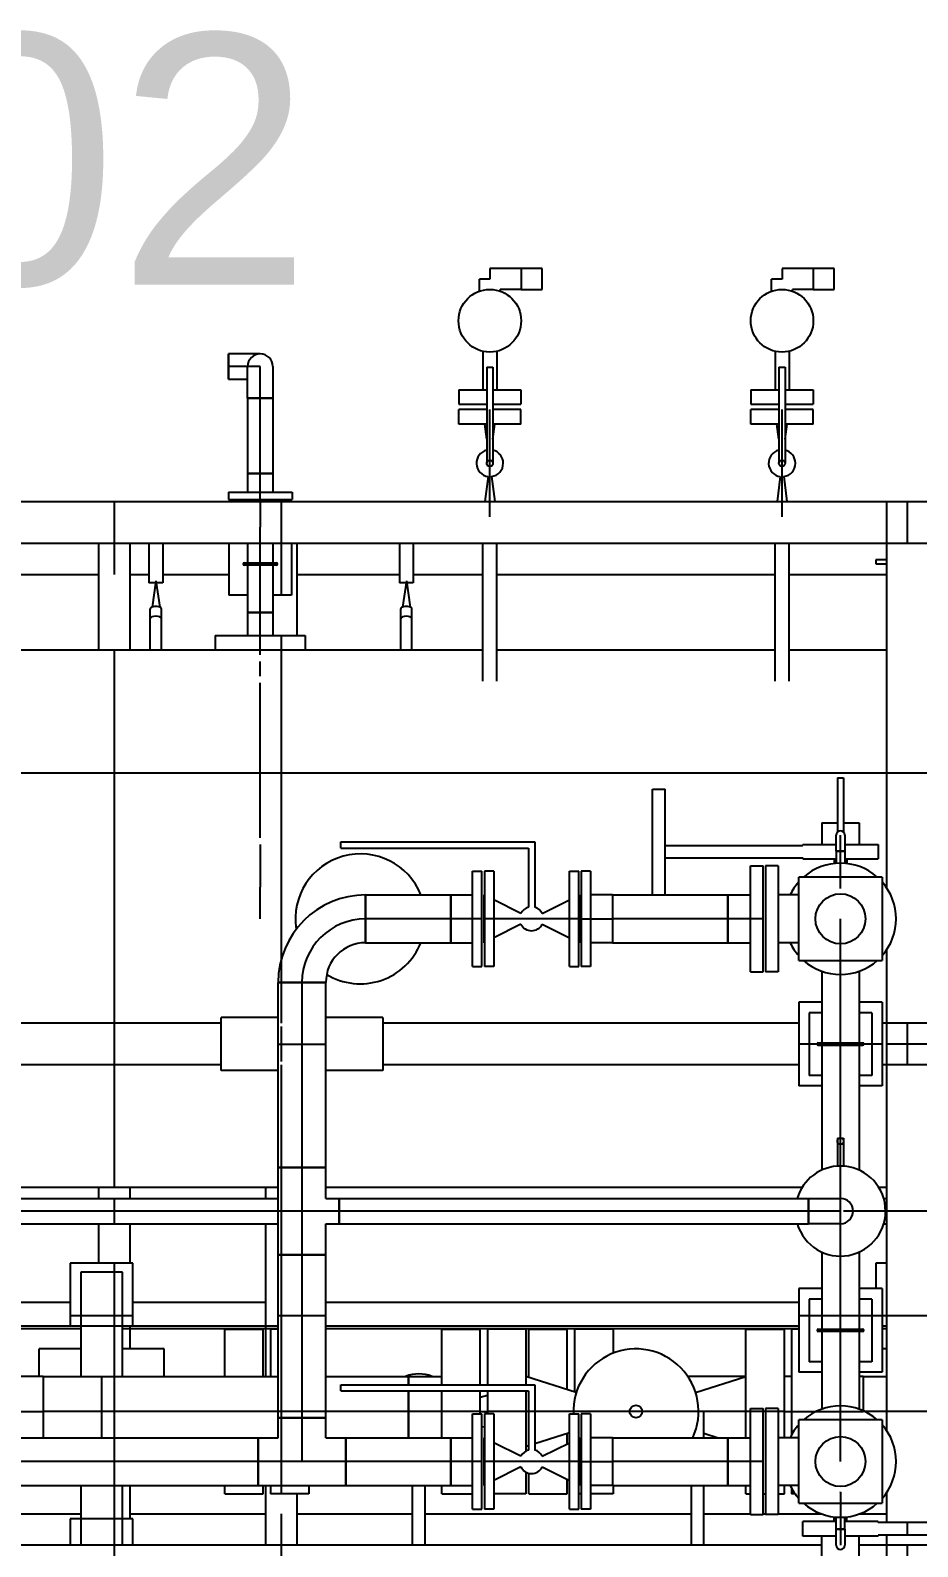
# Model space of a CAD drawing. Header units: inches. Extents: x 517790 to 538444, y 301815 to 302461.
# Drawn here: x 517892.854 to 517894.86, y 302321.657 to 302325.086 of the extents above; entities that cross this region are included whole.
import ezdxf

# ---------------------------------------------------------------- set-up
doc = ezdxf.new("R2010")
doc.units = ezdxf.units.IN
doc.header["$MEASUREMENT"] = 0
doc.layers.add('硅胶总平面底图 工艺装置区', color=253, linetype='Continuous')
doc.styles.get("Standard").update_dxf_attribs({"font": 'arial.ttf'})

msp = doc.modelspace()

# ---------------------------------------------------------------- linework, layer by layer
at = {"layer": '硅胶总平面底图 工艺装置区', "color": 253, "linetype": 'Continuous', "lineweight": -3}
for p, q in [((517893.8927, 302324.5232), (517893.8691, 302324.5232)), ((517893.8691, 302324.4955), (517893.8691, 302324.5232)), ((517893.8927, 302324.5468), (517893.8927, 302324.5232)), ((517893.9635, 302324.5468), (517893.8927, 302324.5468)), ((517894.0107, 302324.5468), (517893.9635, 302324.5468)), ((517893.9635, 302324.5468), (517893.9635, 302324.4996)), ((517894.0107, 302324.4996), (517894.0107, 302324.5468)), ((517894.5535, 302324.5232), (517894.5299, 302324.5232)), ((517894.5299, 302324.4955), (517894.5299, 302324.5232)), ((517894.5535, 302324.5468), (517894.5535, 302324.5232)), ((517894.6243, 302324.5468), (517894.5535, 302324.5468)), ((517894.6715, 302324.5468), (517894.6243, 302324.5468)), ((517894.6243, 302324.5468), (517894.6243, 302324.4996)), ((517894.6715, 302324.4996), (517894.6715, 302324.5468)), ((517893.9163, 302324.4955), (517893.9163, 302324.4996)), ((517893.9635, 302324.4996), (517893.9163, 302324.4996)), ((517893.9635, 302324.4996), (517894.0107, 302324.4996)), ((517894.5771, 302324.4955), (517894.5771, 302324.4996)), ((517894.6243, 302324.4996), (517894.5771, 302324.4996)), ((517894.6243, 302324.4996), (517894.6715, 302324.4996)), ((517893.3016, 302324.3539), (517893.3016, 302324.297)), ((517893.3016, 302324.3254), (517893.3016, 302324.3539)), ((517893.3735, 302324.3539), (517893.3016, 302324.3539)), ((517893.8769, 302324.3598), (517893.8769, 302324.2729)), ((517893.9085, 302324.3598), (517893.9085, 302324.2729)), ((517894.5377, 302324.3598), (517894.5377, 302324.2729)), ((517894.5693, 302324.3598), (517894.5693, 302324.2729)), ((517893.3016, 302324.3254), (517893.3016, 302324.3254)), ((517893.3016, 302324.3254), (517893.3016, 302324.3254)), ((517893.345, 302324.3254), (517893.3016, 302324.3254)), ((517893.3016, 302324.297), (517893.3016, 302324.3254)), ((517893.345, 302324.2535), (517893.345, 302324.3254)), ((517893.3735, 302324.3254), (517893.345, 302324.3254)), ((517893.3735, 302324.2535), (517893.3735, 302324.3254)), ((517893.402, 302324.3254), (517893.402, 302324.2535)), ((517893.8856, 302324.3238), (517893.8927, 302324.3238)), ((517893.8856, 302324.3238), (517893.8856, 302324.1067)), ((517893.8927, 302324.3238), (517893.8998, 302324.3238)), ((517893.8998, 302324.3238), (517893.8998, 302324.1067)), ((517894.5464, 302324.3238), (517894.5535, 302324.3238)), ((517894.5464, 302324.3238), (517894.5464, 302324.1067)), ((517894.5535, 302324.3238), (517894.5606, 302324.3238)), ((517894.5606, 302324.3238), (517894.5606, 302324.1067)), ((517893.3016, 302324.297), (517893.345, 302324.297)), ((517893.345, 302324.2535), (517893.402, 302324.2535)), ((517893.402, 302324.2535), (517893.345, 302324.2535)), ((517893.345, 302324.2535), (517893.345, 302324.0833)), ((517893.3735, 302324.2535), (517893.3735, 302324.2535)), ((517893.3735, 302324.2535), (517893.3735, 302324.2535)), ((517893.3735, 302324.0833), (517893.3735, 302324.2535)), ((517893.402, 302324.2535), (517893.402, 302324.0833)), ((517893.8223, 302324.2729), (517893.8856, 302324.2729)), ((517893.8223, 302324.2729), (517893.8223, 302324.24)), ((517893.8223, 302324.24), (517893.8856, 302324.24)), ((517893.8998, 302324.2729), (517893.9631, 302324.2729)), ((517893.8998, 302324.24), (517893.9631, 302324.24)), ((517893.9631, 302324.2729), (517893.9631, 302324.24)), ((517894.4831, 302324.2729), (517894.5464, 302324.2729)), ((517894.4831, 302324.2729), (517894.4831, 302324.24)), ((517894.4831, 302324.24), (517894.5464, 302324.24)), ((517894.5606, 302324.2729), (517894.6239, 302324.2729)), ((517894.5606, 302324.24), (517894.6239, 302324.24)), ((517894.6239, 302324.2729), (517894.6239, 302324.24)), ((517893.8856, 302324.228), (517893.8223, 302324.228)), ((517893.8223, 302324.195), (517893.8223, 302324.228)), ((517893.8927, 302324.0205), (517893.8927, 302324.228)), ((517893.9631, 302324.228), (517893.8998, 302324.228)), ((517893.9631, 302324.195), (517893.9631, 302324.228)), ((517894.5464, 302324.228), (517894.4831, 302324.228)), ((517894.4831, 302324.195), (517894.4831, 302324.228)), ((517894.5535, 302324.0205), (517894.5535, 302324.228)), ((517894.6239, 302324.228), (517894.5606, 302324.228)), ((517894.6239, 302324.195), (517894.6239, 302324.228)), ((517893.8856, 302324.195), (517893.8223, 302324.195)), ((517893.8856, 302324.1611), (517893.8812, 302324.195)), ((517893.9631, 302324.195), (517893.8998, 302324.195)), ((517893.8998, 302324.1611), (517893.9042, 302324.195)), ((517894.5464, 302324.195), (517894.4831, 302324.195)), ((517894.5464, 302324.1611), (517894.542, 302324.195)), ((517894.6239, 302324.195), (517894.5606, 302324.195)), ((517894.5606, 302324.1611), (517894.565, 302324.195)), ((517893.345, 302324.0833), (517893.3735, 302324.0833)), ((517893.345, 302324.0833), (517893.345, 302324.0413)), ((517893.402, 302324.0833), (517893.345, 302324.0833)), ((517893.3735, 302324.0247), (517893.3735, 302324.0833)), ((517893.3735, 302324.0833), (517893.402, 302324.0833)), ((517893.402, 302324.0833), (517893.402, 302324.0413)), ((517893.8888, 302324.0766), (517893.8815, 302324.0205)), ((517893.8966, 302324.0766), (517893.9039, 302324.0205)), ((517894.5496, 302324.0766), (517894.5423, 302324.0205)), ((517894.5574, 302324.0766), (517894.5647, 302324.0205)), ((517893.3016, 302324.0413), (517893.3735, 302324.0413)), ((517893.3016, 302324.0413), (517893.3016, 302324.0247)), ((517893.3735, 302324.0413), (517893.4454, 302324.0413)), ((517893.4454, 302324.0413), (517893.4454, 302324.0247)), ((517891.8867, 302324.0205), (517896.8663, 302324.0205)), ((517893.0431, 302324.0205), (517893.0431, 302323.8553)), ((517893.3016, 302324.0247), (517893.3735, 302324.0247)), ((517893.3735, 302324.0247), (517893.4454, 302324.0247)), ((517893.3735, 302324.0205), (517893.3735, 302323.962)), ((517893.4207, 302324.0205), (517893.4207, 302323.8081)), ((517893.8927, 302323.9853), (517893.8927, 302324.0205)), ((517894.5535, 302323.9853), (517894.5535, 302324.0205)), ((517894.7895, 302324.0205), (517894.8839, 302324.0205)), ((517894.7895, 302324.0205), (517894.7895, 302323.1477)), ((517894.8367, 302324.0205), (517894.8367, 302323.9261)), ((517893.3735, 302323.9261), (517893.3735, 302323.962)), ((517891.8867, 302323.9261), (517896.8663, 302323.9261)), ((517893.0077, 302323.9261), (517893.0077, 302323.684)), ((517893.0785, 302323.9261), (517893.0785, 302323.684)), ((517893.1218, 302323.9261), (517893.1218, 302323.8366)), ((517893.1532, 302323.9261), (517893.1532, 302323.8366)), ((517893.3027, 302323.9261), (517893.3027, 302323.8081)), ((517893.345, 302323.9261), (517893.345, 302323.8818)), ((517893.3735, 302323.8818), (517893.3735, 302323.9261)), ((517893.402, 302323.9261), (517893.402, 302323.8818)), ((517893.4443, 302323.9261), (517893.4443, 302323.8081)), ((517893.4561, 302323.9261), (517893.4561, 302323.717)), ((517893.6882, 302323.9261), (517893.6882, 302323.8366)), ((517893.7196, 302323.9261), (517893.7196, 302323.8366)), ((517893.8769, 302323.614), (517893.8769, 302323.9261)), ((517893.9085, 302323.614), (517893.9085, 302323.9261)), ((517894.5377, 302323.614), (517894.5377, 302323.9261)), ((517894.5693, 302323.614), (517894.5693, 302323.9261)), ((517893.3376, 302323.8818), (517893.4094, 302323.8818)), ((517893.4094, 302323.8761), (517893.3376, 302323.8761)), ((517893.345, 302323.8761), (517893.345, 302323.7695)), ((517893.3735, 302323.8761), (517893.3735, 302323.8818)), ((517893.3735, 302323.7695), (517893.3735, 302323.8761)), ((517893.402, 302323.8761), (517893.402, 302323.7695)), ((517894.7659, 302323.8884), (517894.7659, 302323.8789)), ((517894.7895, 302323.8884), (517894.7659, 302323.8884)), ((517894.7659, 302323.8789), (517894.7895, 302323.8789)), ((517892.0047, 302323.8553), (517893.0077, 302323.8553)), ((517893.0785, 302323.8553), (517893.1218, 302323.8553)), ((517893.1369, 302323.8366), (517893.1218, 302323.8366)), ((517893.1375, 302323.841), (517893.1287, 302323.7815)), ((517893.1375, 302323.841), (517893.1463, 302323.7815)), ((517893.1532, 302323.8366), (517893.1382, 302323.8366)), ((517893.1532, 302323.8553), (517893.3027, 302323.8553)), ((517893.4561, 302323.8553), (517893.6882, 302323.8553)), ((517893.7033, 302323.8366), (517893.6882, 302323.8366)), ((517893.7039, 302323.841), (517893.6951, 302323.7815)), ((517893.7039, 302323.841), (517893.7127, 302323.7815)), ((517893.7196, 302323.8366), (517893.7046, 302323.8366)), ((517893.7196, 302323.8553), (517893.8769, 302323.8553)), ((517893.9085, 302323.8553), (517894.5377, 302323.8553)), ((517894.5693, 302323.8553), (517894.7895, 302323.8553)), ((517893.345, 302323.8081), (517893.3027, 302323.8081)), ((517893.4443, 302323.8081), (517893.402, 302323.8081)), ((517893.1249, 302323.684), (517893.1249, 302323.7777)), ((517893.1501, 302323.684), (517893.1501, 302323.7777)), ((517893.345, 302323.7695), (517893.3735, 302323.7695)), ((517893.345, 302323.7695), (517893.345, 302323.717)), ((517893.402, 302323.7695), (517893.345, 302323.7695)), ((517893.3735, 302323.684), (517893.3735, 302323.7695)), ((517893.3735, 302323.7695), (517893.402, 302323.7695)), ((517893.402, 302323.7695), (517893.402, 302323.717)), ((517893.6913, 302323.684), (517893.6913, 302323.7777)), ((517893.7165, 302323.684), (517893.7165, 302323.7777)), ((517893.2716, 302323.717), (517893.3735, 302323.717)), ((517893.2716, 302323.717), (517893.2716, 302323.684)), ((517893.3735, 302323.717), (517893.4754, 302323.717)), ((517893.4207, 302323.717), (517893.4207, 302322.8406)), ((517893.4754, 302323.717), (517893.4754, 302323.684)), ((517893.8769, 302323.684), (517892.0519, 302323.684)), ((517893.0431, 302323.684), (517893.0431, 302322.4691)), ((517893.3735, 302323.6736), (517893.3735, 302323.684)), ((517893.3735, 302323.6254), (517893.3735, 302323.6585)), ((517894.5377, 302323.684), (517893.9085, 302323.684)), ((517894.7895, 302323.684), (517894.5693, 302323.684)), ((517893.3735, 302323.2595), (517893.3735, 302323.6103)), ((517891.5564, 302323.407), (517896.229, 302323.407)), ((517894.6786, 302323.3956), (517894.6927, 302323.3956)), ((517894.6786, 302323.3956), (517894.6786, 302323.2725)), ((517894.6927, 302323.3956), (517894.6927, 302323.2725)), ((517894.2609, 302323.1305), (517894.2609, 302323.3701)), ((517894.2609, 302323.3701), (517894.2892, 302323.3701)), ((517894.2892, 302323.1305), (517894.2892, 302323.3701)), ((517894.6432, 302323.2937), (517894.6786, 302323.2937)), ((517894.6432, 302323.2937), (517894.6432, 302323.2448)), ((517894.6927, 302323.2937), (517894.7281, 302323.2937)), ((517894.7281, 302323.2937), (517894.7281, 302323.2448)), ((517893.5555, 302323.2362), (517893.5555, 302323.2504)), ((517893.5555, 302323.2504), (517893.98, 302323.2504)), ((517893.98, 302323.2504), (517893.9942, 302323.2504)), ((517893.9942, 302323.2504), (517893.9942, 302323.1026)), ((517894.6007, 302323.2448), (517894.6756, 302323.2448)), ((517894.6007, 302323.2448), (517894.6007, 302323.2427)), ((517894.6756, 302323.2294), (517894.6756, 302323.2654)), ((517894.6857, 302323.2294), (517894.6857, 302323.2654)), ((517894.6957, 302323.2654), (517894.6957, 302323.2294)), ((517894.6957, 302323.2448), (517894.7706, 302323.2448)), ((517894.7706, 302323.2448), (517894.7706, 302323.2123)), ((517893.3735, 302323.2444), (517893.3735, 302323.1485)), ((517893.5555, 302323.2362), (517893.98, 302323.2362)), ((517893.98, 302323.2362), (517893.98, 302323.1026)), ((517894.2892, 302323.2427), (517894.6007, 302323.2427)), ((517894.2892, 302323.2144), (517894.6007, 302323.2144)), ((517894.6007, 302323.2144), (517894.6007, 302323.2123)), ((517894.6007, 302323.2123), (517894.6756, 302323.2123)), ((517894.6715, 302323.2123), (517894.6715, 302323.2016)), ((517894.6957, 302323.2294), (517894.6756, 302323.2294)), ((517894.6756, 302323.2294), (517894.6756, 302323.202)), ((517894.6756, 302323.2294), (517894.6957, 302323.2294)), ((517894.6857, 302323.2024), (517894.6857, 302323.2294)), ((517894.6857, 302323.2294), (517894.6857, 302323.2294)), ((517894.6857, 302323.2294), (517894.6857, 302323.2294)), ((517894.6957, 302323.2294), (517894.6957, 302323.202)), ((517894.6957, 302323.2123), (517894.7706, 302323.2123)), ((517894.6998, 302323.2123), (517894.6998, 302323.2016)), ((517893.8537, 302322.9687), (517893.8537, 302323.1845)), ((517893.8537, 302323.1845), (517893.8748, 302323.1845)), ((517893.8748, 302322.9687), (517893.8748, 302323.1845)), ((517893.8804, 302323.1845), (517893.8804, 302322.9687)), ((517893.9014, 302323.1845), (517893.8804, 302323.1845)), ((517893.9014, 302323.1845), (517893.9014, 302322.9687)), ((517894.0728, 302322.9687), (517894.0728, 302323.1845)), ((517894.0728, 302323.1845), (517894.0938, 302323.1845)), ((517894.0938, 302322.9687), (517894.0938, 302323.1845)), ((517894.0994, 302323.1845), (517894.0994, 302322.9687)), ((517894.1205, 302323.1845), (517894.0994, 302323.1845)), ((517894.1205, 302323.1845), (517894.1205, 302322.9687)), ((517894.4821, 302323.0766), (517894.4821, 302323.1964)), ((517894.4821, 302323.1964), (517894.5106, 302323.1964)), ((517894.5106, 302323.0766), (517894.5106, 302323.1964)), ((517894.5162, 302323.1964), (517894.5162, 302323.0766)), ((517894.5448, 302323.1964), (517894.5162, 302323.1964)), ((517894.5448, 302323.1964), (517894.5448, 302323.0766)), ((517894.6857, 302323.1454), (517894.6857, 302323.2024)), ((517893.3735, 302323.1485), (517893.3735, 302323.1485)), ((517893.3735, 302323.1485), (517893.3735, 302323.1485)), ((517893.3735, 302323.0766), (517893.3735, 302323.1485)), ((517894.5913, 302322.9822), (517894.5913, 302323.171)), ((517894.7801, 302323.171), (517894.5913, 302323.171)), ((517894.6857, 302323.1454), (517894.6857, 302323.1454)), ((517894.6857, 302323.1454), (517894.6857, 302323.1453)), ((517894.7801, 302323.171), (517894.7801, 302322.9822)), ((517893.6118, 302323.0226), (517893.6118, 302323.1305)), ((517893.6118, 302323.1305), (517893.6118, 302323.0226)), ((517893.6118, 302323.1305), (517893.8043, 302323.1305)), ((517893.8043, 302323.0226), (517893.8043, 302323.1305)), ((517893.8043, 302323.1305), (517893.8537, 302323.1305)), ((517893.8043, 302323.1305), (517893.8043, 302323.0226)), ((517893.879, 302323.1305), (517893.879, 302323.0226)), ((517893.8804, 302323.1298), (517893.879, 302323.1305)), ((517893.9629, 302323.0886), (517893.9014, 302323.1193)), ((517894.0113, 302323.0886), (517894.0728, 302323.1193)), ((517894.0938, 302323.1298), (517894.0952, 302323.1305)), ((517894.0952, 302323.0226), (517894.0952, 302323.1305)), ((517894.1699, 302323.1305), (517894.1205, 302323.1305)), ((517894.1699, 302323.1305), (517894.1699, 302323.0226)), ((517894.1699, 302323.1305), (517894.1699, 302323.0226)), ((517894.1699, 302323.1305), (517894.4313, 302323.1305)), ((517894.4313, 302323.0766), (517894.4313, 302323.1305)), ((517894.4313, 302323.1305), (517894.4821, 302323.1305)), ((517894.4313, 302323.1305), (517894.4313, 302323.0226)), ((517894.5913, 302323.1305), (517894.5448, 302323.1305)), ((517893.6118, 302323.0766), (517893.6118, 302323.0766)), ((517893.6118, 302323.0766), (517893.6118, 302323.0766)), ((517893.8043, 302323.0766), (517893.6118, 302323.0766)), ((517893.8748, 302323.0766), (517893.8043, 302323.0766)), ((517894.0952, 302323.0766), (517893.879, 302323.0766)), ((517894.0994, 302323.0766), (517894.1699, 302323.0766)), ((517894.4313, 302323.0766), (517894.1699, 302323.0766)), ((517894.5106, 302323.0766), (517894.4313, 302323.0766)), ((517894.4313, 302323.0226), (517894.4313, 302323.0766)), ((517894.4821, 302322.9567), (517894.4821, 302323.0766)), ((517894.5106, 302322.9567), (517894.5106, 302323.0766)), ((517894.5162, 302323.0766), (517894.5162, 302322.9567)), ((517894.5448, 302323.0766), (517894.5448, 302322.9567)), ((517894.6857, 302322.9955), (517894.6857, 302323.0766)), ((517893.9629, 302323.0645), (517893.9014, 302323.0338)), ((517894.0113, 302323.0645), (517894.0728, 302323.0338)), ((517893.6118, 302323.0226), (517893.8043, 302323.0226)), ((517893.8043, 302323.0226), (517893.8537, 302323.0226)), ((517893.8804, 302323.0233), (517893.879, 302323.0226)), ((517894.0938, 302323.0233), (517894.0952, 302323.0226)), ((517894.1699, 302323.0226), (517894.1205, 302323.0226)), ((517894.1699, 302323.0226), (517894.4313, 302323.0226)), ((517894.4313, 302323.0226), (517894.4821, 302323.0226)), ((517894.5913, 302323.0226), (517894.5448, 302323.0226)), ((517894.7895, 302323.0054), (517894.7895, 302321.9205)), ((517894.5913, 302322.9822), (517894.7801, 302322.9822)), ((517894.6857, 302322.9955), (517894.6857, 302322.9955)), ((517894.6857, 302322.9507), (517894.6857, 302322.9955)), ((517893.8537, 302322.9687), (517893.8748, 302322.9687)), ((517893.9014, 302322.9687), (517893.8804, 302322.9687)), ((517894.0728, 302322.9687), (517894.0938, 302322.9687)), ((517894.1205, 302322.9687), (517894.0994, 302322.9687)), ((517894.4821, 302322.9567), (517894.5106, 302322.9567)), ((517894.5448, 302322.9567), (517894.5162, 302322.9567)), ((517894.6437, 302322.9579), (517894.6437, 302322.7962)), ((517894.6857, 302322.7962), (517894.6857, 302322.9507)), ((517894.7276, 302322.9579), (517894.7276, 302322.7962)), ((517893.414, 302322.9327), (517893.5219, 302322.9327)), ((517893.414, 302322.5145), (517893.414, 302322.9327)), ((517893.5219, 302322.9327), (517893.414, 302322.9327)), ((517893.4679, 302322.9327), (517893.4679, 302322.5145)), ((517893.4679, 302322.9327), (517893.4679, 302322.9327)), ((517893.4679, 302322.9327), (517893.4679, 302322.9327)), ((517893.5219, 302322.5145), (517893.5219, 302322.9327)), ((517894.6437, 302322.8878), (517894.5913, 302322.8878)), ((517894.5913, 302322.8878), (517894.5913, 302322.699)), ((517894.7801, 302322.8878), (517894.7276, 302322.8878)), ((517894.7801, 302322.8878), (517894.7801, 302322.699)), ((517893.2852, 302322.8406), (517891.8867, 302322.8406)), ((517893.2852, 302322.7334), (517893.2852, 302322.8533)), ((517893.414, 302322.8533), (517893.2852, 302322.8533)), ((517893.6506, 302322.8533), (517893.5219, 302322.8533)), ((517893.6506, 302322.8533), (517893.6506, 302322.7334)), ((517894.5913, 302322.8406), (517893.6506, 302322.8406)), ((517894.6437, 302322.8642), (517894.6149, 302322.8642)), ((517894.6149, 302322.8642), (517894.6149, 302322.7226)), ((517894.7565, 302322.8642), (517894.7276, 302322.8642)), ((517894.7565, 302322.8642), (517894.7565, 302322.7226)), ((517895.2765, 302322.8406), (517894.7801, 302322.8406)), ((517894.8367, 302322.8406), (517894.8367, 302322.7462)), ((517893.4207, 302322.833), (517893.4207, 302322.7537)), ((517893.414, 302322.7934), (517893.5219, 302322.7934)), ((517894.7801, 302322.7934), (517894.5913, 302322.7934)), ((517894.6356, 302322.7962), (517894.7357, 302322.7962)), ((517894.7357, 302322.7905), (517894.6356, 302322.7905)), ((517894.6437, 302322.7905), (517894.6437, 302322.5086)), ((517894.6857, 302322.7905), (517894.6857, 302322.7962)), ((517894.6857, 302322.581), (517894.6857, 302322.7905)), ((517894.7276, 302322.7905), (517894.7276, 302322.5086)), ((517894.8839, 302322.7934), (517894.7895, 302322.7934)), ((517893.2852, 302322.7462), (517891.8867, 302322.7462)), ((517893.414, 302322.7334), (517893.2852, 302322.7334)), ((517893.4207, 302322.7462), (517893.4207, 302321.7768)), ((517893.6506, 302322.7334), (517893.5219, 302322.7334)), ((517894.5913, 302322.7462), (517893.6506, 302322.7462)), ((517895.2765, 302322.7462), (517894.7801, 302322.7462)), ((517894.6437, 302322.699), (517894.5913, 302322.699)), ((517894.6437, 302322.7226), (517894.6149, 302322.7226)), ((517894.7565, 302322.7226), (517894.7276, 302322.7226)), ((517894.7801, 302322.699), (517894.7276, 302322.699)), ((517894.6786, 302322.581), (517894.6857, 302322.581)), ((517894.6786, 302322.581), (517894.6786, 302322.5174)), ((517894.6857, 302322.581), (517894.6927, 302322.581)), ((517894.6857, 302322.4968), (517894.6857, 302322.581)), ((517894.6927, 302322.581), (517894.6927, 302322.5174)), ((517893.414, 302322.5145), (517893.5219, 302322.5145)), ((517893.5219, 302322.5145), (517893.414, 302322.5145)), ((517893.414, 302322.317), (517893.414, 302322.5145)), ((517893.4679, 302322.5145), (517893.4679, 302322.317)), ((517893.4679, 302322.5145), (517893.4679, 302322.5145)), ((517893.5219, 302322.4442), (517893.5219, 302322.5145)), ((517894.6857, 302322.4968), (517894.6857, 302322.4968)), ((517894.6857, 302322.3347), (517894.6857, 302322.4968)), ((517894.6857, 302322.4968), (517894.6857, 302322.4968)), ((517893.414, 302322.4691), (517892.0519, 302322.4691)), ((517893.0077, 302322.4691), (517893.0077, 302322.4442)), ((517893.0785, 302322.4691), (517893.0785, 302322.4442)), ((517893.3853, 302322.4691), (517893.3853, 302322.4442)), ((517894.5988, 302322.4691), (517893.5219, 302322.4691)), ((517894.7895, 302322.4691), (517894.7725, 302322.4691)), ((517892.1935, 302322.4442), (517893.414, 302322.4442)), ((517893.0431, 302322.4442), (517893.0431, 302322.3873)), ((517893.5219, 302322.4442), (517893.5518, 302322.4442)), ((517893.5518, 302322.4442), (517893.5518, 302322.4442)), ((517893.5518, 302322.3873), (517893.5518, 302322.4442)), ((517893.5518, 302322.4442), (517893.5518, 302322.3873)), ((517893.5518, 302322.4442), (517894.6137, 302322.4442)), ((517894.6137, 302322.4442), (517894.6137, 302322.3873)), ((517894.6137, 302322.3873), (517894.6137, 302322.4442)), ((517894.6137, 302322.4442), (517894.6857, 302322.4442)), ((517894.7835, 302322.4442), (517894.7895, 302322.4442)), ((517893.414, 302322.4158), (517892.1935, 302322.4158)), ((517893.4679, 302322.4158), (517893.414, 302322.4158)), ((517893.5518, 302322.4158), (517893.4679, 302322.4158)), ((517893.5518, 302322.4158), (517893.5518, 302322.4158)), ((517894.6137, 302322.4158), (517893.5518, 302322.4158)), ((517894.6137, 302322.4158), (517894.6137, 302322.4158)), ((517894.6137, 302322.4158), (517894.6137, 302322.4158)), ((517894.6857, 302322.4158), (517894.6137, 302322.4158)), ((517894.7876, 302322.4158), (517894.6927, 302322.4158)), ((517894.7895, 302322.4158), (517894.7876, 302322.4158)), ((517894.8839, 302322.4158), (517894.7895, 302322.4158)), ((517892.1935, 302322.3873), (517893.414, 302322.3873)), ((517893.0077, 302322.3873), (517893.0077, 302322.2978)), ((517893.0785, 302322.3873), (517893.0785, 302322.2978)), ((517893.3853, 302322.3873), (517893.3853, 302322.0421)), ((517893.5219, 302322.317), (517893.5219, 302322.3873)), ((517893.5219, 302322.3873), (517893.5518, 302322.3873)), ((517893.5518, 302322.3873), (517893.5518, 302322.3873)), ((517893.5518, 302322.3873), (517894.6137, 302322.3873)), ((517894.6857, 302322.3873), (517894.6137, 302322.3873)), ((517894.7835, 302322.3873), (517894.7895, 302322.3873)), ((517894.6437, 302322.3229), (517894.6437, 302322.1488)), ((517894.6857, 302322.3347), (517894.6857, 302322.3347)), ((517894.6857, 302322.3139), (517894.6857, 302322.3347)), ((517894.7276, 302322.3229), (517894.7276, 302322.1488)), ((517893.0856, 302322.2978), (517892.944, 302322.2978)), ((517893.0856, 302322.2978), (517892.944, 302322.2978)), ((517892.944, 302322.2978), (517892.944, 302322.1562)), ((517892.944, 302322.2978), (517892.944, 302322.1562)), ((517893.0431, 302322.2978), (517893.0431, 302321.5662)), ((517893.0856, 302322.1562), (517893.0856, 302322.2978)), ((517893.0856, 302322.1562), (517893.0856, 302322.2978)), ((517893.5219, 302322.317), (517893.414, 302322.317)), ((517893.414, 302322.317), (517893.5219, 302322.317)), ((517893.414, 302321.9481), (517893.414, 302322.317)), ((517893.4679, 302322.317), (517893.4679, 302322.317)), ((517893.4679, 302322.317), (517893.4679, 302322.317)), ((517893.4679, 302322.317), (517893.4679, 302321.9481)), ((517893.5219, 302321.9481), (517893.5219, 302322.317)), ((517894.6857, 302322.1488), (517894.6857, 302322.3139)), ((517894.7659, 302322.2978), (517894.7659, 302322.2404)), ((517894.7659, 302322.2978), (517894.7659, 302322.2404)), ((517894.7895, 302322.2978), (517894.7659, 302322.2978)), ((517894.7895, 302322.2978), (517894.7659, 302322.2978)), ((517892.9676, 302322.2775), (517892.9676, 302322.0421)), ((517892.9676, 302322.2775), (517892.9676, 302322.0421)), ((517893.062, 302322.2775), (517892.9676, 302322.2775)), ((517893.062, 302322.2775), (517892.9676, 302322.2775)), ((517893.062, 302322.0421), (517893.062, 302322.2775)), ((517893.062, 302322.0421), (517893.062, 302322.2775)), ((517894.5913, 302322.2404), (517894.5913, 302322.0516)), ((517894.6437, 302322.2404), (517894.5913, 302322.2404)), ((517894.6437, 302322.2168), (517894.6149, 302322.2168)), ((517894.6149, 302322.2168), (517894.6149, 302322.0752)), ((517894.7801, 302322.2404), (517894.7276, 302322.2404)), ((517894.7565, 302322.2168), (517894.7276, 302322.2168)), ((517894.7565, 302322.2168), (517894.7565, 302322.0752)), ((517894.7801, 302322.2404), (517894.7801, 302322.0516)), ((517892.6033, 302322.2095), (517892.944, 302322.2095)), ((517893.0856, 302322.2095), (517893.3853, 302322.2095)), ((517893.5219, 302322.2095), (517894.5913, 302322.2095)), ((517892.9676, 302322.1557), (517892.6033, 302322.1557)), ((517892.6033, 302322.15), (517892.9676, 302322.15)), ((517892.944, 302322.1798), (517893.0856, 302322.1798)), ((517892.944, 302322.1562), (517893.0856, 302322.1562)), ((517892.944, 302322.1562), (517893.0856, 302322.1562)), ((517893.414, 302322.1557), (517893.062, 302322.1557)), ((517893.062, 302322.15), (517893.414, 302322.15)), ((517893.0785, 302322.1562), (517893.0785, 302322.1042)), ((517893.2931, 302322.0421), (517893.2931, 302322.1485)), ((517893.2931, 302322.1485), (517893.38, 302322.1485)), ((517893.38, 302322.0421), (517893.38, 302322.1485)), ((517893.3965, 302322.1485), (517893.3965, 302322.0421)), ((517893.414, 302322.1485), (517893.3965, 302322.1485)), ((517893.414, 302322.1798), (517893.5219, 302322.1798)), ((517894.5913, 302322.1557), (517893.5219, 302322.1557)), ((517893.5219, 302322.15), (517894.5913, 302322.15)), ((517893.784, 302322.0232), (517893.784, 302322.1485)), ((517893.784, 302322.1485), (517893.8709, 302322.1485)), ((517893.8709, 302322.0232), (517893.8709, 302322.1485)), ((517893.8874, 302322.1485), (517893.8874, 302322.0232)), ((517893.9743, 302322.1485), (517893.8874, 302322.1485)), ((517893.9743, 302322.1485), (517893.9743, 302322.0232)), ((517893.981, 302322.0399), (517893.981, 302322.1485)), ((517893.981, 302322.1485), (517894.0679, 302322.1485)), ((517894.0679, 302322.0122), (517894.0679, 302322.1485)), ((517894.0844, 302322.1485), (517894.0844, 302322.0069)), ((517894.1713, 302322.1485), (517894.0844, 302322.1485)), ((517894.1713, 302322.1485), (517894.1713, 302322.0944)), ((517894.4719, 302321.9626), (517894.4719, 302322.1485)), ((517894.4719, 302322.1485), (517894.5588, 302322.1485)), ((517894.5588, 302321.9626), (517894.5588, 302322.1485)), ((517894.5753, 302322.1485), (517894.5753, 302321.9626)), ((517894.5913, 302322.1485), (517894.5753, 302322.1485)), ((517894.5913, 302322.1798), (517894.9075, 302322.1798)), ((517894.6356, 302322.1488), (517894.7357, 302322.1488)), ((517894.6857, 302322.1432), (517894.6857, 302322.1488)), ((517894.7801, 302322.1562), (517894.7895, 302322.1562)), ((517894.7801, 302322.1562), (517894.7895, 302322.1562)), ((517894.7895, 302322.1557), (517894.7801, 302322.1557)), ((517894.7801, 302322.15), (517894.7895, 302322.15)), ((517894.7357, 302322.1432), (517894.6356, 302322.1432)), ((517894.6437, 302322.1432), (517894.6437, 302321.968)), ((517894.6857, 302321.9752), (517894.6857, 302322.1432)), ((517894.7276, 302322.1432), (517894.7276, 302321.968)), ((517892.8732, 302322.0421), (517892.8732, 302322.1042)), ((517892.9676, 302322.1042), (517892.8732, 302322.1042)), ((517893.1564, 302322.1042), (517893.062, 302322.1042)), ((517893.1564, 302322.0421), (517893.1564, 302322.1042)), ((517894.7895, 302322.1042), (517894.7801, 302322.1042)), ((517894.6437, 302322.0516), (517894.5913, 302322.0516)), ((517894.6437, 302322.0752), (517894.6149, 302322.0752)), ((517894.7565, 302322.0752), (517894.7276, 302322.0752)), ((517894.7801, 302322.0516), (517894.7276, 302322.0516)), ((517892.8825, 302322.0421), (517892.8076, 302322.0421)), ((517892.8825, 302322.0421), (517892.8825, 302321.9626)), ((517892.8825, 302322.0421), (517893.414, 302322.0421)), ((517892.8825, 302322.0421), (517892.8825, 302321.9626)), ((517893.0148, 302322.0421), (517893.0148, 302321.9033)), ((517893.5219, 302322.0421), (517893.709, 302322.0421)), ((517893.5555, 302322.009), (517893.5555, 302322.0232)), ((517893.5555, 302322.0232), (517893.98, 302322.0232)), ((517893.709, 302322.0421), (517893.709, 302322.0232)), ((517893.709, 302322.0232), (517893.709, 302322.0421)), ((517893.709, 302322.0421), (517893.784, 302322.0421)), ((517893.9743, 302322.0421), (517893.9743, 302322.0232)), ((517894.0882, 302322.0057), (517893.9743, 302322.0421)), ((517893.98, 302322.0232), (517893.9942, 302322.0232)), ((517893.9942, 302322.0232), (517893.9942, 302321.8754)), ((517894.4719, 302322.0421), (517894.3403, 302322.0421)), ((517894.358, 302322.0057), (517894.4719, 302322.0421)), ((517894.4719, 302321.9033), (517894.4719, 302322.0421)), ((517894.5753, 302322.0421), (517894.5588, 302322.0421)), ((517894.7372, 302322.0421), (517894.7276, 302322.0421)), ((517894.7372, 302322.0421), (517894.7372, 302321.9642)), ((517894.7372, 302322.0421), (517894.7372, 302321.9642)), ((517894.7372, 302322.0421), (517894.7895, 302322.0421)), ((517893.5555, 302322.009), (517893.98, 302322.009)), ((517893.709, 302322.009), (517893.709, 302321.9626)), ((517893.709, 302321.9626), (517893.709, 302322.009)), ((517893.784, 302321.9626), (517893.784, 302322.009)), ((517893.8709, 302321.9626), (517893.8709, 302322.009)), ((517893.8709, 302321.9954), (517893.8874, 302321.9994)), ((517893.8874, 302322.009), (517893.8874, 302321.9626)), ((517893.9743, 302322.009), (517893.9743, 302321.9626)), ((517893.9743, 302322.009), (517893.9743, 302321.9626)), ((517893.98, 302322.009), (517893.98, 302321.8754)), ((517892.7207, 302321.9626), (517892.8825, 302321.9626)), ((517893.414, 302321.9626), (517892.8825, 302321.9626)), ((517892.8825, 302321.9626), (517892.8825, 302321.9033)), ((517892.8825, 302321.9626), (517892.8825, 302321.9033)), ((517893.5219, 302321.9626), (517893.414, 302321.9626)), ((517893.4679, 302321.9481), (517893.414, 302321.9481)), ((517893.414, 302321.9033), (517893.414, 302321.9481)), ((517893.414, 302321.9481), (517893.5219, 302321.9481)), ((517893.4679, 302321.9481), (517893.4679, 302321.8494)), ((517893.4679, 302321.9481), (517893.4679, 302321.9481)), ((517893.5219, 302321.9481), (517893.4679, 302321.9481)), ((517893.709, 302321.9626), (517893.5219, 302321.9626)), ((517893.5219, 302321.9033), (517893.5219, 302321.9481)), ((517893.709, 302321.9626), (517893.709, 302321.9033)), ((517893.8709, 302321.9626), (517893.709, 302321.9626)), ((517893.709, 302321.9033), (517893.709, 302321.9626)), ((517893.784, 302321.9033), (517893.784, 302321.9626)), ((517893.8537, 302321.7415), (517893.8537, 302321.9573)), ((517893.8537, 302321.9573), (517893.8748, 302321.9573)), ((517893.8709, 302321.9626), (517893.8874, 302321.9626)), ((517893.8709, 302321.9573), (517893.8709, 302321.9626)), ((517893.8748, 302321.7415), (517893.8748, 302321.9573)), ((517893.8804, 302321.9573), (517893.8804, 302321.7415)), ((517893.9014, 302321.9573), (517893.8804, 302321.9573)), ((517893.98, 302321.9626), (517893.8874, 302321.9626)), ((517893.8874, 302321.9626), (517893.8874, 302321.9573)), ((517893.9014, 302321.9573), (517893.9014, 302321.7415)), ((517893.9743, 302321.9626), (517893.9743, 302321.8832)), ((517893.9743, 302321.9626), (517893.9743, 302321.8732)), ((517893.9942, 302321.9626), (517893.98, 302321.9626)), ((517894.4821, 302321.9626), (517893.9942, 302321.9626)), ((517894.0728, 302321.7415), (517894.0728, 302321.9573)), ((517894.0728, 302321.9573), (517894.0938, 302321.9573)), ((517894.0938, 302321.7415), (517894.0938, 302321.9573)), ((517894.0994, 302321.9573), (517894.0994, 302321.7415)), ((517894.1205, 302321.9573), (517894.0994, 302321.9573)), ((517894.1205, 302321.9573), (517894.1205, 302321.7415)), ((517894.377, 302321.9626), (517894.3647, 302321.9626)), ((517894.377, 302321.9033), (517894.377, 302321.9626)), ((517894.4719, 302321.9033), (517894.4719, 302321.9626)), ((517894.4821, 302321.8494), (517894.4821, 302321.9692)), ((517894.4821, 302321.9692), (517894.5106, 302321.9692)), ((517894.5106, 302321.9626), (517894.4821, 302321.9626)), ((517894.5106, 302321.8494), (517894.5106, 302321.9692)), ((517894.5162, 302321.9626), (517894.5106, 302321.9626)), ((517894.5162, 302321.9692), (517894.5162, 302321.8494)), ((517894.5448, 302321.9692), (517894.5162, 302321.9692)), ((517894.5448, 302321.9626), (517894.5162, 302321.9626)), ((517894.5448, 302321.9692), (517894.5448, 302321.8494)), ((517894.5588, 302321.9626), (517894.5448, 302321.9626)), ((517894.5588, 302321.9033), (517894.5588, 302321.9626)), ((517894.5588, 302321.9626), (517894.5753, 302321.9626)), ((517894.5753, 302321.9626), (517894.6308, 302321.9626)), ((517894.5753, 302321.9626), (517894.5753, 302321.9099)), ((517894.5913, 302321.755), (517894.5913, 302321.9438)), ((517894.7801, 302321.9438), (517894.5913, 302321.9438)), ((517894.6308, 302321.9626), (517894.7372, 302321.9626)), ((517894.6857, 302321.9573), (517894.6857, 302321.9752)), ((517894.6857, 302321.9573), (517894.6857, 302321.9572)), ((517894.6857, 302321.8494), (517894.6857, 302321.9573)), ((517894.6857, 302321.9572), (517894.6857, 302321.9572)), ((517894.7406, 302321.9626), (517894.7372, 302321.9626)), ((517894.7895, 302321.9626), (517894.7406, 302321.9626)), ((517894.7801, 302321.9438), (517894.7801, 302321.755)), ((517894.8839, 302321.9626), (517894.7895, 302321.9626)), ((517893.8748, 302321.9289), (517893.8804, 302321.9276)), ((517894.0728, 302321.9146), (517893.9942, 302321.8895)), ((517894.0679, 302321.8897), (517894.0679, 302321.9131)), ((517894.377, 302321.9135), (517894.4089, 302321.9033)), ((517891.7448, 302321.9033), (517893.3691, 302321.9033)), ((517893.3691, 302321.7954), (517893.3691, 302321.9033)), ((517893.3691, 302321.9033), (517893.414, 302321.9033)), ((517893.3691, 302321.9033), (517893.3691, 302321.7954)), ((517893.5219, 302321.9033), (517893.5667, 302321.9033)), ((517893.5667, 302321.9033), (517893.5667, 302321.7954)), ((517893.5667, 302321.9033), (517893.8043, 302321.9033)), ((517893.5667, 302321.7954), (517893.5667, 302321.9033)), ((517893.5667, 302321.8832), (517893.5667, 302321.8832)), ((517893.8043, 302321.9033), (517893.8043, 302321.7954)), ((517893.8043, 302321.7954), (517893.8043, 302321.9033)), ((517893.8043, 302321.9033), (517893.8537, 302321.9033)), ((517893.879, 302321.9033), (517893.879, 302321.7954)), ((517893.8804, 302321.9026), (517893.879, 302321.9033)), ((517893.9629, 302321.8614), (517893.9014, 302321.8921)), ((517893.9743, 302321.9054), (517893.9743, 302321.9054)), ((517893.98, 302321.885), (517893.9743, 302321.8832)), ((517894.0113, 302321.8614), (517894.0728, 302321.8921)), ((517894.0938, 302321.9026), (517894.0952, 302321.9033)), ((517894.0952, 302321.7954), (517894.0952, 302321.9033)), ((517894.1699, 302321.9033), (517894.1205, 302321.9033)), ((517894.1699, 302321.9033), (517894.1699, 302321.7954)), ((517894.1699, 302321.9033), (517894.1699, 302321.7954)), ((517894.1699, 302321.9033), (517894.4313, 302321.9033)), ((517894.4313, 302321.8494), (517894.4313, 302321.9033)), ((517894.4313, 302321.9033), (517894.4821, 302321.9033)), ((517894.4313, 302321.9033), (517894.4313, 302321.7954)), ((517894.5913, 302321.9033), (517894.5448, 302321.9033)), ((517893.3691, 302321.8494), (517891.7448, 302321.8494)), ((517893.5667, 302321.8494), (517893.3691, 302321.8494)), ((517893.3691, 302321.8494), (517893.3691, 302321.8494)), ((517893.3691, 302321.8494), (517893.3691, 302321.8494)), ((517893.8043, 302321.8494), (517893.5667, 302321.8494)), ((517893.5667, 302321.8494), (517893.5667, 302321.8494)), ((517893.8748, 302321.8494), (517893.8043, 302321.8494)), ((517894.0952, 302321.8494), (517893.879, 302321.8494)), ((517894.0994, 302321.8494), (517894.1699, 302321.8494)), ((517894.4313, 302321.8494), (517894.1699, 302321.8494)), ((517894.5106, 302321.8494), (517894.4313, 302321.8494)), ((517894.4313, 302321.7954), (517894.4313, 302321.8494)), ((517894.4821, 302321.7295), (517894.4821, 302321.8494)), ((517894.5106, 302321.7295), (517894.5106, 302321.8494)), ((517894.5162, 302321.8494), (517894.5162, 302321.7295)), ((517894.5448, 302321.8494), (517894.5448, 302321.7295)), ((517893.9629, 302321.8373), (517893.9014, 302321.8066)), ((517893.9743, 302321.8255), (517893.9743, 302321.7768)), ((517893.981, 302321.7768), (517893.981, 302321.823)), ((517894.0113, 302321.8373), (517894.0728, 302321.8066)), ((517894.0679, 302321.7768), (517894.0679, 302321.809)), ((517891.7448, 302321.7954), (517893.3691, 302321.7954)), ((517892.9676, 302321.7954), (517892.9676, 302321.6606)), ((517892.9676, 302321.7954), (517892.9676, 302321.6606)), ((517893.062, 302321.6606), (517893.062, 302321.7954)), ((517893.062, 302321.6606), (517893.062, 302321.7954)), ((517893.0785, 302321.7954), (517893.0785, 302321.7196)), ((517893.2931, 302321.7768), (517893.2931, 302321.7954)), ((517893.2931, 302321.7768), (517893.38, 302321.7768)), ((517893.3691, 302321.7954), (517893.5667, 302321.7954)), ((517893.38, 302321.7768), (517893.38, 302321.7954)), ((517893.3853, 302321.7954), (517893.3853, 302321.6606)), ((517893.3965, 302321.7954), (517893.3965, 302321.7768)), ((517893.4834, 302321.7768), (517893.3965, 302321.7768)), ((517893.4561, 302321.7768), (517893.4561, 302321.6606)), ((517893.4834, 302321.7954), (517893.4834, 302321.7768)), ((517893.5667, 302321.7954), (517893.8043, 302321.7954)), ((517893.7181, 302321.6606), (517893.7181, 302321.7954)), ((517893.7464, 302321.6606), (517893.7464, 302321.7954)), ((517893.784, 302321.7768), (517893.784, 302321.7954)), ((517893.784, 302321.7768), (517893.8537, 302321.7768)), ((517893.8043, 302321.7954), (517893.8537, 302321.7954)), ((517893.8804, 302321.7961), (517893.879, 302321.7954)), ((517893.9743, 302321.7768), (517893.9014, 302321.7768)), ((517893.981, 302321.7768), (517894.0679, 302321.7768)), ((517894.0938, 302321.7961), (517894.0952, 302321.7954)), ((517894.0994, 302321.7768), (517894.0938, 302321.7768)), ((517894.1699, 302321.7954), (517894.1205, 302321.7954)), ((517894.1713, 302321.7768), (517894.1205, 302321.7768)), ((517894.1699, 302321.7954), (517894.4313, 302321.7954)), ((517894.1713, 302321.7954), (517894.1713, 302321.7768)), ((517894.3487, 302321.6606), (517894.3487, 302321.7954)), ((517894.377, 302321.6606), (517894.377, 302321.7954)), ((517894.4313, 302321.7954), (517894.4821, 302321.7954)), ((517894.4719, 302321.7768), (517894.4719, 302321.7954)), ((517894.4719, 302321.7768), (517894.4821, 302321.7768)), ((517894.5106, 302321.7768), (517894.5162, 302321.7768)), ((517894.5913, 302321.7954), (517894.5448, 302321.7954)), ((517894.5448, 302321.7768), (517894.5588, 302321.7768)), ((517894.5588, 302321.7768), (517894.5588, 302321.7954)), ((517894.5753, 302321.7888), (517894.5753, 302321.7768)), ((517894.5828, 302321.7768), (517894.5753, 302321.7768)), ((517894.6857, 302321.7806), (517894.6857, 302321.7806)), ((517894.6857, 302321.7805), (517894.6857, 302321.7806)), ((517894.6857, 302321.7805), (517894.6857, 302321.7235)), ((517894.7895, 302321.7782), (517894.7895, 302321.7115)), ((517893.8537, 302321.7415), (517893.8748, 302321.7415)), ((517893.9014, 302321.7415), (517893.8804, 302321.7415)), ((517894.0728, 302321.7415), (517894.0938, 302321.7415)), ((517894.1205, 302321.7415), (517894.0994, 302321.7415)), ((517894.5913, 302321.755), (517894.7801, 302321.755)), ((517892.0047, 302321.7314), (517892.9676, 302321.7314)), ((517893.0856, 302321.7196), (517892.944, 302321.7196)), ((517893.0856, 302321.7196), (517892.944, 302321.7196)), ((517892.944, 302321.7196), (517892.944, 302321.6606)), ((517892.944, 302321.7196), (517892.944, 302321.6606)), ((517893.0785, 302321.7314), (517893.3853, 302321.7314)), ((517893.0856, 302321.6606), (517893.0856, 302321.7196)), ((517893.0856, 302321.6606), (517893.0856, 302321.7196)), ((517893.4207, 302321.7314), (517893.4207, 302321.5662)), ((517893.4561, 302321.7314), (517893.7181, 302321.7314)), ((517893.7464, 302321.7314), (517894.3487, 302321.7314)), ((517894.377, 302321.7314), (517894.4821, 302321.7314)), ((517894.4821, 302321.7295), (517894.5106, 302321.7295)), ((517894.5106, 302321.7314), (517894.5162, 302321.7314)), ((517894.5448, 302321.7295), (517894.5162, 302321.7295)), ((517894.5448, 302321.7314), (517894.6418, 302321.7314)), ((517894.6756, 302321.7137), (517894.6007, 302321.7137)), ((517894.6007, 302321.6811), (517894.6007, 302321.7137)), ((517894.6715, 302321.7137), (517894.6715, 302321.7243)), ((517894.6756, 302321.6965), (517894.6756, 302321.7239)), ((517894.6857, 302321.7235), (517894.6857, 302321.6965)), ((517894.6957, 302321.6965), (517894.6957, 302321.7239)), ((517894.7706, 302321.7137), (517894.6957, 302321.7137)), ((517894.6998, 302321.7137), (517894.6998, 302321.7243)), ((517894.7295, 302321.7314), (517894.7895, 302321.7314)), ((517894.7706, 302321.7115), (517894.7706, 302321.7137)), ((517895.0821, 302321.7115), (517894.7706, 302321.7115)), ((517894.8367, 302321.7115), (517894.8367, 302321.6832)), ((517894.6756, 302321.6811), (517894.6007, 302321.6811)), ((517894.6432, 302321.6322), (517894.6432, 302321.6811)), ((517894.6957, 302321.6965), (517894.6756, 302321.6965)), ((517894.6756, 302321.6606), (517894.6756, 302321.6965)), ((517894.6756, 302321.6965), (517894.6957, 302321.6965)), ((517894.6857, 302321.6965), (517894.6857, 302321.6965)), ((517894.6857, 302321.6965), (517894.6857, 302321.6965)), ((517894.6857, 302321.6965), (517894.6857, 302321.6606)), ((517894.6957, 302321.6965), (517894.6957, 302321.6606)), ((517894.7706, 302321.6811), (517894.6957, 302321.6811)), ((517894.7281, 302321.6322), (517894.7281, 302321.6811)), ((517894.7706, 302321.6811), (517894.7706, 302321.6832)), ((517895.0821, 302321.6832), (517894.7706, 302321.6832)), ((517894.7895, 302321.6832), (517894.7895, 302321.5662)), ((517894.6432, 302321.6606), (517891.8867, 302321.6606)), ((517895.0821, 302321.6606), (517894.7281, 302321.6606)), ((517894.8367, 302321.6606), (517894.8367, 302321.5662))]:
    msp.add_line(p, q, dxfattribs=at)
for centre, radius in [((517893.8927, 302324.4288), 0.0708), ((517894.5535, 302324.4288), 0.0708), ((517893.8927, 302324.1067), 0.00708), ((517894.5535, 302324.1067), 0.00708), ((517894.6857, 302323.0766), 0.0566), ((517894.6857, 302322.5739), 0.00708), ((517894.2231, 302321.9626), 0.0142), ((517894.6857, 302321.8494), 0.0566)]:
    msp.add_circle(centre, radius, dxfattribs=at)
for centre, radius, start, end in [((517893.3735, 302324.3254), 0.0285, 0, 180), ((517893.3735, 302324.3254), 0.0285, 90, 180), ((517893.3735, 302324.3254), 0.0285, 0, 90), ((517893.8927, 302324.1067), 0.0303, 103.4985, 262.5964), ((517893.8927, 302324.1067), 0.0303, 0, 76.5015), ((517894.5535, 302324.1067), 0.0303, 103.4985, 262.5964), ((517894.5535, 302324.1067), 0.0303, 0, 76.5015), ((517893.8927, 302324.1067), 0.0303, 277.4036, 0), ((517894.5535, 302324.1067), 0.0303, 277.4036, 0), ((517893.3376, 302323.8789), 0.00283, 90, 270), ((517893.4094, 302323.8789), 0.00283, 270, 90), ((517894.6857, 302323.2654), 0.0101, 0, 180), ((517894.6857, 302323.2654), 0.0101, 0, 180), ((517893.6001, 302323.0766), 0.1469, 21.5521, 189.0781), ((517894.6857, 302323.0766), 0.1259, 48.5823, 131.4177), ((517894.6857, 302323.0766), 0.1259, 138.5823, 154.6231), ((517894.6857, 302323.0766), 0.1259, 318.5823, 41.4177), ((517893.6118, 302322.9327), 0.1978, 90, 180), ((517893.6118, 302322.9327), 0.1439, 90, 180), ((517893.9871, 302323.0766), 0.027, 105.182, 153.4858), ((517893.9871, 302323.0766), 0.027, 26.5142, 74.818), ((517893.9871, 302323.0766), 0.027, 206.5142, 333.4858), ((517893.6118, 302322.9327), 0.0899, 90, 180), ((517893.6001, 302323.0766), 0.1469, 238.6942, 338.4479), ((517894.6857, 302323.0766), 0.1259, 205.3769, 221.4177), ((517894.6857, 302323.0766), 0.1259, 228.5823, 270), ((517894.6857, 302323.0766), 0.1259, 270, 311.4177), ((517894.6356, 302322.7934), 0.00283, 90, 270), ((517894.7357, 302322.7934), 0.00283, 270, 90), ((517894.6857, 302322.4158), 0.1019, 90, 163.7749), ((517894.6857, 302322.4158), 0.1019, 196.2251, 90), ((517894.6857, 302322.4158), 0.0285, 270, 90), ((517894.6857, 302322.4158), 0.0285, 270, 90), ((517894.6356, 302322.146), 0.00283, 90, 270), ((517894.7357, 302322.146), 0.00283, 270, 90), ((517894.2231, 302321.9626), 0.1416, 335.2285, 182.1778), ((517893.7322, 302321.9626), 0.085, 69.2057, 110.7943), ((517894.6857, 302321.8494), 0.1259, 48.5823, 131.4177), ((517894.6857, 302321.8494), 0.1259, 138.5823, 154.6231), ((517894.6857, 302321.8494), 0.1259, 318.5823, 41.4177), ((517893.9871, 302321.8494), 0.027, 105.182, 153.4858), ((517893.9871, 302321.8494), 0.027, 26.5142, 74.818), ((517894.2231, 302321.9626), 0.1416, 204.058, 204.8997), ((517894.2231, 302321.9626), 0.1416, 205.4483, 209.1548), ((517893.9871, 302321.8494), 0.027, 206.5142, 333.4858), ((517894.6857, 302321.8494), 0.1259, 205.3769, 221.4177), ((517894.6857, 302321.8494), 0.1259, 228.5823, 270), ((517894.6857, 302321.8494), 0.1259, 270, 311.4177), ((517894.6857, 302321.6606), 0.0101, 180, 0), ((517894.6857, 302321.6606), 0.0101, 180, 0)]:
    msp.add_arc(centre, radius, start, end, dxfattribs=at)
for centre, major_axis, start_param, end_param in [((517893.1375, 302323.7777), (0.0126, 0), 0, 3.141593), ((517893.1375, 302323.7554), (-0.0126, 0), 3.141593, 6.283185), ((517893.7039, 302323.7777), (0.0126, 0), 0, 3.141593), ((517893.7039, 302323.7554), (-0.0126, 0), 3.141593, 6.283185)]:
    msp.add_ellipse(centre, major_axis=major_axis, ratio=0.422618, start_param=start_param, end_param=end_param, dxfattribs=at)

# ---------------------------------------------------------------- texts
at = {"layer": '硅胶总平面底图 工艺装置区', "color": 9, "linetype": 'Continuous', "lineweight": 20}
msp.add_text('S-0302', height=0.5664, dxfattribs=at).set_placement((517890.9383, 302324.5107))

doc.saveas('drawing.dxf')
